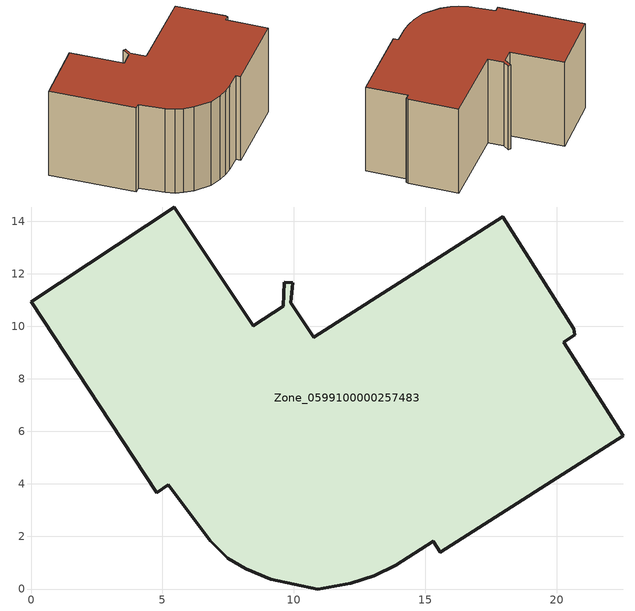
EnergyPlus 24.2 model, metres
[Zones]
Zone_0599100000257483
 floor ground (C_G): 20.66,9.91 20.68,9.67 20.27,9.4 22.54,5.84 15.58,1.4 15.31,1.82 13.87,0.91 13.06,0.51 12.17,0.22 10.91,0 9.11,0.37 8.16,0.77 7.49,1.17 6.82,1.84 5.22,3.96 4.78,3.67 0,10.93 5.44,14.54 8.45,10.01 9.6,10.77 9.63,11.68 9.95,11.66 9.88,10.9 10.76,9.59 17.95,14.16 z0
 wall outside (C_F): 10.76,9.59 9.88,10.9 9.95,11.66 9.63,11.68 9.6,10.77 8.45,10.01 5.44,14.54 0,10.93 4.78,3.67 5.22,3.96 6.82,1.84 7.49,1.17 8.16,0.77 9.11,0.37 10.91,0 12.17,0.22 13.06,0.51 13.87,0.91 15.31,1.82 15.58,1.4 22.54,5.84 20.27,9.4 20.68,9.67 20.66,9.91 17.95,14.16 10.76,9.59 z0:9.72
 roof outside (C_R): 20.68,9.67 20.66,9.91 17.95,14.16 10.76,9.59 9.88,10.9 9.95,11.66 9.63,11.68 9.6,10.77 8.45,10.01 5.44,14.54 0,10.93 4.78,3.67 5.22,3.96 6.82,1.84 7.49,1.17 8.16,0.77 9.11,0.37 10.91,0 12.17,0.22 13.06,0.51 13.87,0.91 15.31,1.82 15.58,1.4 22.54,5.84 20.27,9.4 z9.72
[BUILDING]
Pand.0599100000257483: North Axis=0; Terrain=City; Loads Convergence Tolerance Value=0.04; Temperature Convergence Tolerance Value=0.4; Solar Distribution=FullExterior; Maximum Number of Warmup Days=25; Minimum Number of Warmup Days=1
[Site:Location]
Rotterdam.The.Hague.AP_ZH_NLD Design_Conditions: Latitude=51.96; Longitude=4.45; Time Zone=1; Elevation=-4.5
[SITE:GROUNDTEMPERATURE:BUILDINGSURFACE]
18, 18, 18, 18, 18, 18, 18, 18, 18, 18, 18, 18
[MATERIAL] Thermal Absorptance=0.9; Solar Absorptance=0.7; Visible Absorptance=0.7
Name | Roughness | Thickness | Conductivity | Density | Specific Heat
G.D.1965 | MediumSmooth | 0.15 | 1 | 540 | 1210
F.D.1965 | Rough | 0.3 | 0.857143 | 1920 | 840
R.D.1965 | MediumRough | 0.2 | 0.08 | 1500 | 1000
[CONSTRUCTION]
C_G: G.D.1965
C_F: F.D.1965
C_R: R.D.1965
[ZONE]
Zone_0599100000257483: Type=1; Multiplier=1; Ceiling Height=Autocalculate; Volume=Autocalculate; Floor Area=autocalculate; Part of Total Floor Area=Yes
[ZONEINFILTRATION:DESIGNFLOWRATE]
Infil_Zone_0599100000257483: Zone or ZoneList or Space or SpaceList=Zone_0599100000257483; Schedule=AlwaysOn; Design Flow Rate Calculation Method=Flow/Area; Flow Rate per Floor Area=0.0042; Constant Term Coefficient=1; Temperature Term Coefficient=0; Velocity Term Coefficient=0; Velocity Squared Term Coefficient=0
[HVACTEMPLATE:ZONE:IDEALLOADSAIRSYSTEM]
Zone_0599100000257483: Maximum Heating Supply Air Temperature=50; Minimum Cooling Supply Air Temperature=13; Maximum Heating Supply Air Humidity Ratio=0.0156; Minimum Cooling Supply Air Humidity Ratio=0.0077; Heating Limit=NoLimit; Cooling Limit=NoLimit; Dehumidification Control Type=ConstantSensibleHeatRatio; Cooling Sensible Heat Ratio=0.7; Dehumidification Setpoint=60; Humidification Control Type=None; Humidification Setpoint=30; Outdoor Air Method=None; Outdoor Air Flow Rate per Person=0.00944; Outdoor Air Flow Rate per Zone Floor Area=0; Outdoor Air Flow Rate per Zone=0; Demand Controlled Ventilation Type=None; Outdoor Air Economizer Type=NoEconomizer; Heat Recovery Type=None; Sensible Heat Recovery Effectiveness=0.7; Latent Heat Recovery Effectiveness=0.65
[ZONECONTROL:THERMOSTAT]
ThermostatControl_Zone_0599100000257483: Zone or ZoneList=Zone_0599100000257483; Control Type Schedule=DualSetpointControlType; Control 1=Thermostat_Zone_0599100000257483; Temperature Difference Between Cutout And Setpoint=0
[THERMOSTATSETPOINT:DUALSETPOINT]
Thermostat_Zone_0599100000257483: Heating Setpoint Temperature Schedule=HeatingSetpoint_Zone_0599100000257483; Cooling Setpoint Temperature Schedule=CoolingSetpoint_Zone_0599100000257483
[SCHEDULE:COMPACT]
HeatingSetpoint_Zone_0599100000257483: Through: 12/31, For: AllDays, Until: 24:00, 21
CoolingSetpoint_Zone_0599100000257483: Through: 12/31, For: AllDays, Until: 24:00, 24
DualSetpointControlType: Through: 12/31, For: AllDays, Until: 24:00, 4
AlwaysOn: Through: 12/31, For: AllDays, Until: 24:00, 1
